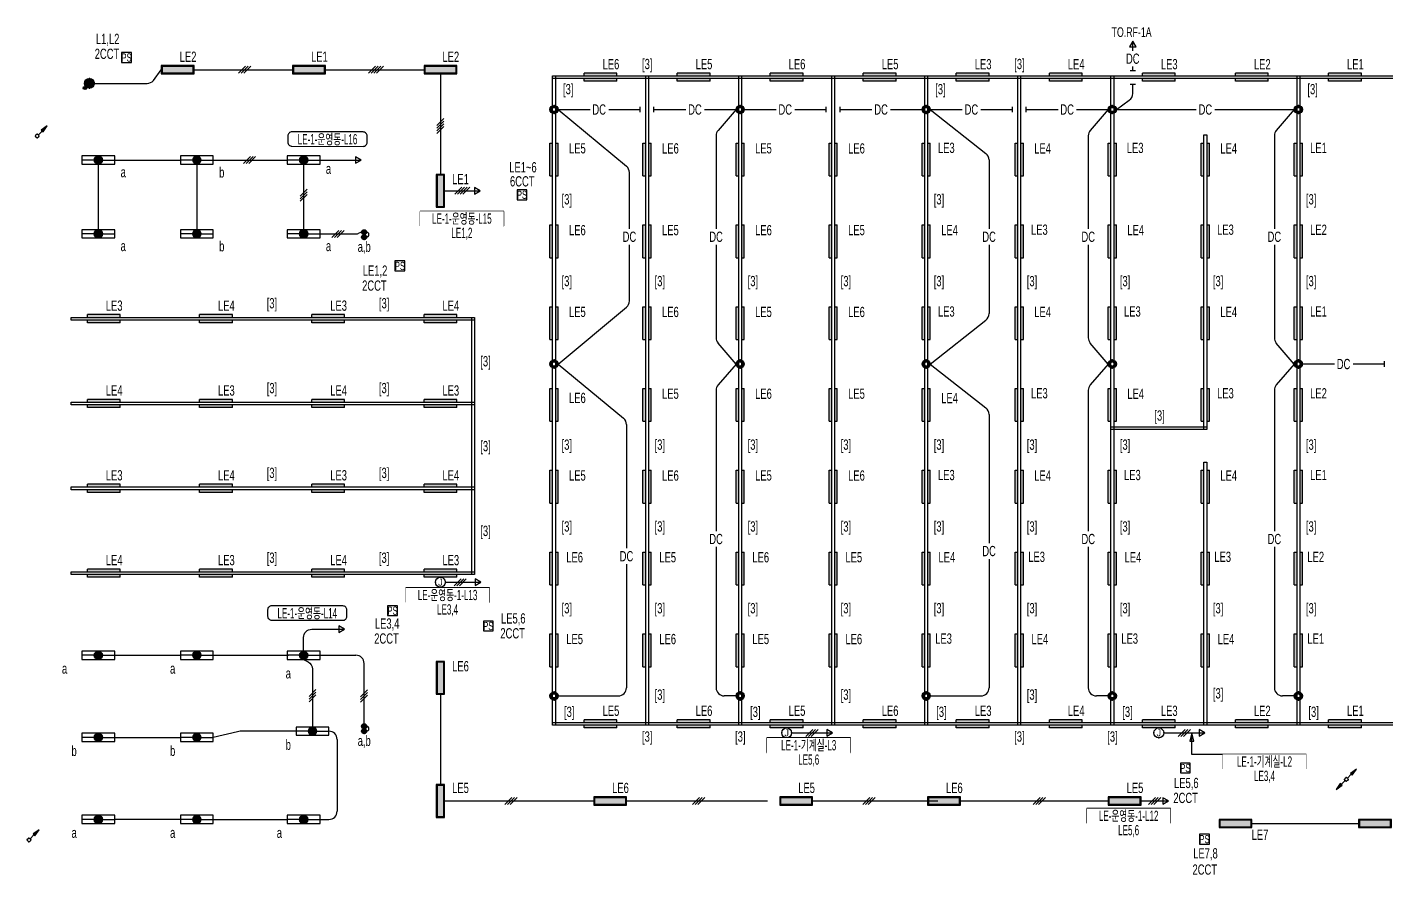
# Model space of a CAD drawing. Header units: millimetres. Extents: x 86947 to 500447, y -530175 to 1059536.
# Drawn here: x 91854 to 141499, y -280119 to -249140 of the extents above; entities that cross this region are included whole.
import ezdxf
from ezdxf.enums import TextEntityAlignment as Align

# ---------------------------------------------------------------- set-up
doc = ezdxf.new("R2010")
doc.units = ezdxf.units.MM
doc.header["$LTSCALE"] = 150
doc.set_wipeout_variables(frame=1)
for name, color, linetype in [('------01 Distribution Panel', 3, 'Continuous'), ('------03 Lighting Fixture', 3, 'Continuous'), ('------04 Lighting Switch', 2, 'Continuous'), ('------04 Number of Strands (가닥수)', 1, 'Continuous'), ('-----20 General Symbol', 3, 'Continuous'), ('-----21 Embeded Wire in Ceiling or Wall', 4, 'Continuous'), ('-----25 Emergency Lighting Embeded Wire in Ceiling or Wall', 1, 'Continuous'), ('-----28 Race Way', 1, 'Continuous'), ('-----29 Indicator', 1, 'Continuous')]:
    doc.layers.add(name, color=color, linetype=linetype)
doc.styles.add('ELEC', font='')
doc.styles.get('ELEC').set_extended_font_data('Dotum')

# ---------------------------------------------------------------- blocks, each defined once
blk = doc.blocks.new('*U15')
blk.add_lwpolyline([(150, 0), (-150, 0), (-150, -300), (150, -300)], close=True)
at = {"style": 'ELEC', "width": 0.6}
blk.add_text('PS', height=250, dxfattribs=at).set_placement((0, -150), align=Align.MIDDLE)
blk = doc.blocks.new('*U13')
h = blk.add_hatch(color=256)
edge = h.paths.add_edge_path()
edge.add_arc((-75, -75), 75, 0, 360)
h = blk.add_hatch(color=256)
edge = h.paths.add_edge_path()
edge.add_arc((75, -75), 75, 0, 360)
for centre in [(-75, -75), (75, -75)]:
    blk.add_circle(centre, 75)
blk.add_arc((0, 0), 75, 0, 180)
blk.add_point((150, -75))
blk = doc.blocks.new('D01')
at = {"linetype": 'Continuous'}
blk.add_circle((0, 0), 150, dxfattribs=at)
for p in [(-150, 0), (0, 150), (150, 0), (0, -150)]:
    blk.add_point(p)
blk = doc.blocks.new('E05')
blk.add_hatch(color=256).paths.add_polyline_path([(106, 106), (106, 106, 0.668179), (-150, 0, 1), (150, 0, 0.198912)])
h = blk.add_hatch(color=256)
edge = h.paths.add_edge_path()
edge.add_arc((141, 141), 50, 0, 360)
blk.add_circle((141, 141), 50)
blk.add_blockref('D01', (0, 0))
blk = doc.blocks.new('E17')
h = blk.add_hatch(color=256)
h.paths.add_polyline_path([(600, 100), (-600, 100), (-600, 0), (600, 0)])
h.paths.add_polyline_path([(600, -100), (-600, -100), (-600, -200), (600, -200)])
for p, q in [((-600, 100), (600, 100)), ((-600, 100), (-600, 0)), ((600, 100), (600, 0)), ((600, 100), (600, 0)), ((-600, -100), (-600, -200)), ((-600, -200), (600, -200)), ((600, -100), (600, -200))]:
    blk.add_line(p, q)
blk = doc.blocks.new('E16')
at = {"linetype": 'Continuous'}
h = blk.add_hatch(color=256, dxfattribs=at)
h.dxf.hatch_style = 1
h.paths.add_polyline_path([(570, -120), (570, 120), (-570, 120), (-570, -120)])
blk.add_lwpolyline([(600, 150), (-600, 150), (-600, -150), (600, -150)], close=True, dxfattribs=at)
at = {"color": 1, "linetype": 'Continuous'}
blk.add_lwpolyline([(570, 120), (-570, 120), (-570, -120), (570, -120)], close=True, dxfattribs=at)
blk = doc.blocks.new('D14')
at = {"linetype": 'Continuous'}
for p, q in [((-150, 0), (-600, 0)), ((150, 0), (600, 0))]:
    blk.add_line(p, q, dxfattribs=at)
blk.add_lwpolyline([(600, 150), (-600, 150), (-600, -150), (600, -150)], close=True, dxfattribs=at)
blk.add_circle((0, 0), 150, dxfattribs=at)
for p in [(-150, 0), (0, 150), (150, 0), (0, -150)]:
    blk.add_point(p)
blk = doc.blocks.new('E14')
blk.add_hatch(color=256).paths.add_polyline_path([(-150, 0, 1), (150, 0, 1)])
blk.add_blockref('D14', (0, 0))
blk = doc.blocks.new('O04')
blk.add_circle((0, 0), 150)
for p in [(-150, 0), (0, 150), (150, 0), (0, -150)]:
    blk.add_point(p)
at = {"style": 'ELEC'}
blk.add_text('J', height=214, dxfattribs=at).set_placement((0, 0), align=Align.MIDDLE)
blk = doc.blocks.new('O07')
blk.add_lwpolyline([(0, -100), (173, 0), (0, 100)], close=True)
blk = doc.blocks.new('*U47')
at = {"color": 0}
for p, q in [((-226, -106), (-14, 106)), ((-146, -106), (66, 106)), ((-66, -106), (146, 106)), ((14, -106), (226, 106))]:
    blk.add_line(p, q, dxfattribs=at)
blk = doc.blocks.new('*U44')
at = {"color": 0}
for p, q in [((-186, -106), (26, 106)), ((-106, -106), (106, 106)), ((-26, -106), (186, 106))]:
    blk.add_line(p, q, dxfattribs=at)
blk = doc.blocks.new('E01')
h = blk.add_hatch(color=256)
edge = h.paths.add_edge_path(flags=17)
edge.add_arc((0, 0), 75, 0, 360)
edge = h.paths.add_edge_path()
edge.add_arc((0, 0), 150, 0, 360)
blk.add_blockref('D01', (0, 0))
at = {"xscale": 0.5, "yscale": 0.5, "zscale": 0.5}
blk.add_blockref('D01', (0, 0), dxfattribs=at)
blk = doc.blocks.new('O01')
blk.add_hatch(color=256).paths.add_polyline_path([(-149, -218), (-218, -149), (-368, -368)])
blk.add_line((-46, -46), (-184, -184))
blk.add_lwpolyline([(-368, -368), (-149, -218), (-218, -149), (-368, -368)])
blk.add_circle((0, 0), 65)
for p in [(-65, 0), (-65, 0), (0, 65), (0, 65), (65, 0), (65, 0), (0, -65), (0, -65)]:
    blk.add_point(p)

msp = doc.modelspace()

# ---------------------------------------------------------------- linework, layer by layer
at = {"layer": '------01 Distribution Panel', "color": 1}
for points in [[(106210, -256398), (109265, -256398), (109265, -255873), (106210, -255873)], [(105688, -270156), (108743, -270156), (108743, -269631), (105688, -269631)], [(118884, -275643), (121938, -275643), (121938, -275118), (118884, -275118)], [(135540, -276242), (138594, -276242), (138594, -275717), (135540, -275717)], [(130575, -278224), (133630, -278224), (133630, -277699), (130575, -277699)]]:
    msp.add_lwpolyline(points, close=True, dxfattribs=at)
at = {"layer": '-----21 Embeded Wire in Ceiling or Wall'}
for p, q in [((104074, -256632), (103976, -256672)), ((102554, -256695), (103862, -256695)), ((102554, -272095), (103864, -272095)), ((104164, -274600), (104164, -272395)), ((103179, -275170), (103179, -277795)), ((98654, -278095), (101354, -278095)), ((102554, -278095), (102879, -278095))]:
    msp.add_line(p, q, dxfattribs=at)
for points in [[(94309, -251195), (96237, -251195, 0.222238), (96468, -251087), (96754, -250695)], [(101954, -271945), (101954, -271445, -0.414214), (102254, -271145), (103454, -271145)], [(101954, -272245), (102121, -272335, -0.275912), (102279, -272599), (102279, -274720)], [(101679, -274870), (99641, -274870, 0.091136), (99534, -274890), (98654, -275095)]]:
    msp.add_lwpolyline(points, format="xyb", dxfattribs=at)
for points in [[(97954, -250695), (101554, -250695)], [(102754, -250695), (106354, -250695)], [(106954, -250845), (106954, -254520)], [(94454, -256545), (94454, -254145)], [(95054, -253995), (97454, -253995)], [(98054, -254145), (98054, -256545)], [(98654, -253995), (101354, -253995)], [(101954, -254020), (101954, -256545)], [(102554, -253995), (104054, -253995)], [(107104, -255120), (108404, -255120)], [(107134, -269425), (108434, -269425)], [(98654, -272095), (101404, -272095)], [(106954, -273520), (106954, -276820)], [(119785, -274931), (121285, -274931)], [(133385, -274931), (134885, -274931)], [(107104, -277420), (112554, -277420)], [(113754, -277420), (118904, -277420)], [(120554, -277420), (125129, -277420)], [(125954, -277420), (131354, -277420)], [(132554, -277420), (133554, -277420)], [(136604, -278245), (140504, -278245)]]:
    msp.add_lwpolyline(points, dxfattribs=at)
at = {"layer": '-----21 Embeded Wire in Ceiling or Wall', "elevation": 0}
for points in [[(94704, -272095), (97454, -272095)], [(95054, -275095), (97454, -275095)], [(97454, -278095), (95054, -278095)]]:
    msp.add_lwpolyline(points, dxfattribs=at)
at = {"layer": '-----21 Embeded Wire in Ceiling or Wall'}
for centre, start, end in [((103862, -256395), 270, 292.3475), ((103864, -272395), 0, 90), ((102879, -275170), 0, 90), ((102879, -277795), 270, 0)]:
    msp.add_arc(centre, 300, start, end, dxfattribs=at)
at = {"layer": '-----25 Emergency Lighting Embeded Wire in Ceiling or Wall'}
for p, q in [((132252, -250000), (132252, -249655)), ((132252, -250719), (132252, -250582)), ((132152, -250719), (132352, -250719)), ((132152, -251219), (132352, -251219)), ((132252, -251569), (132252, -251219)), ((111255, -252149), (113752, -254224)), ((111255, -252149), (112421, -252149)), ((113102, -252149), (114255, -252149)), ((114255, -252249), (114255, -252049)), ((114755, -252249), (114755, -252049)), ((114755, -252149), (115921, -252149)), ((116602, -252149), (117755, -252149)), ((117755, -252149), (117098, -252914)), ((118055, -252149), (119221, -252149)), ((119902, -252149), (121055, -252149)), ((121055, -252249), (121055, -252049)), ((121555, -252249), (121555, -252049)), ((121555, -252149), (122721, -252149)), ((123402, -252149), (124555, -252149)), ((124855, -252149), (126021, -252149)), ((124855, -252149), (126888, -253755)), ((126702, -252149), (127855, -252149)), ((127855, -252249), (127855, -252049)), ((128355, -252249), (128355, -252049)), ((128355, -252149), (129521, -252149)), ((130202, -252149), (131355, -252149)), ((131355, -252149), (130698, -252914)), ((131655, -252149), (132126, -251813)), ((131655, -252149), (134571, -252149)), ((135252, -252149), (138155, -252149)), ((138155, -252149), (137498, -252914)), ((117026, -253110), (117026, -256509)), ((130626, -253110), (130626, -256509)), ((137426, -253110), (137426, -256509)), ((127002, -253990), (127002, -256509)), ((113860, -256509), (113860, -254455)), ((113860, -259145), (113860, -257091)), ((117026, -257091), (117026, -260490)), ((127002, -257091), (127002, -259609)), ((130626, -257091), (130626, -260490)), ((137426, -257091), (137426, -260490)), ((111255, -261451), (113752, -259376)), ((124855, -261451), (126888, -259845)), ((117755, -261451), (117098, -260685)), ((131355, -261451), (130698, -260685)), ((138155, -261451), (137498, -260685)), ((111255, -261451), (113643, -263435)), ((117755, -261451), (117098, -262216)), ((124855, -261451), (126888, -263056)), ((131355, -261451), (130698, -262216)), ((138155, -261451), (137498, -262216)), ((139621, -261451), (138455, -261451)), ((141455, -261451), (140302, -261451)), ((141455, -261551), (141455, -261351)), ((117026, -262411), (117026, -267555)), ((130626, -262411), (130626, -267555)), ((137426, -262411), (137426, -267555)), ((127002, -263292), (127002, -267996)), ((113752, -263666), (113752, -268183)), ((117026, -268137), (117026, -273281)), ((127002, -268577), (127002, -273281)), ((130626, -268137), (130626, -273281)), ((137426, -268137), (137426, -273281)), ((113752, -268765), (113752, -273281)), ((111255, -273581), (113452, -273581)), ((117755, -273581), (117326, -273581)), ((124855, -273581), (126702, -273581)), ((131355, -273581), (130926, -273581)), ((138155, -273581), (137726, -273581))]:
    msp.add_line(p, q, dxfattribs=at)
for centre, start, end in [((131952, -251569), 305.4863, 0), ((117326, -253110), 139.3788, 180), ((130926, -253110), 139.3788, 180), ((137726, -253110), 139.3788, 180), ((126702, -253990), 0, 51.6945), ((113560, -254455), 0, 50.2741), ((113560, -259145), 309.7259, 0), ((126702, -259609), 308.3055, 0), ((117326, -260490), 180, 220.6212), ((130926, -260490), 180, 220.6212), ((137726, -260490), 180, 220.6212), ((117326, -262411), 139.3788, 180), ((130926, -262411), 139.3788, 180), ((137726, -262411), 139.3788, 180), ((126702, -263292), 0, 51.6945), ((113452, -263666), 0, 50.2741), ((113452, -273281), 270, 0), ((117326, -273281), 180, 270), ((126702, -273281), 270, 0), ((130926, -273281), 180, 270), ((137726, -273281), 180, 270)]:
    msp.add_arc(centre, 300, start, end, dxfattribs=at)
at = {"layer": '-----28 Race Way', "elevation": 0}
for points in [[(111155, -250919), (111155, -274651), (111055, -274651), (111055, -250919)], [(111055, -250919), (151105, -250919), (151105, -251019), (111055, -251019)], [(114555, -250919), (114555, -274651), (114455, -274651), (114455, -250919)], [(117955, -250919), (117955, -274651), (117855, -274651), (117855, -250919)], [(121355, -250919), (121355, -274651), (121255, -274651), (121255, -250919)], [(124755, -250919), (124755, -274651), (124655, -274651), (124655, -250919)], [(128155, -250919), (128155, -274651), (128055, -274651), (128055, -250919)], [(131555, -250919), (131555, -274651), (131455, -274651), (131455, -250919)], [(138355, -250919), (138355, -274651), (138255, -274651), (138255, -250919)], [(134955, -253078), (134955, -263845), (134855, -263845), (134855, -253078)], [(93460, -259745), (108197, -259745), (108197, -259845), (93460, -259845)], [(108197, -259745), (108197, -269145), (108097, -269145), (108097, -259745)], [(93460, -262845), (108197, -262845), (108197, -262945), (93460, -262945)], [(131455, -263745), (134955, -263745), (134955, -263845), (131455, -263845)], [(134955, -265034), (134955, -274651), (134855, -274651), (134855, -265034)], [(93460, -265945), (108197, -265945), (108197, -266045), (93460, -266045)], [(93460, -269045), (108197, -269045), (108197, -269145), (93460, -269145)], [(111055, -274551), (148555, -274551), (148555, -274651), (111055, -274651)]]:
    msp.add_lwpolyline(points, close=True, dxfattribs=at)
at = {"layer": '-----29 Indicator', "color": 1}
for p, q in [((134412, -274931), (134337, -275231)), ((134487, -275231), (134412, -274931)), ((134337, -275231), (134487, -275231))]:
    msp.add_line(p, q, dxfattribs=at)
at = {"layer": '-----29 Indicator'}
for p, q in [((134412, -275717), (134412, -274931)), ((135540, -275717), (134412, -275717))]:
    msp.add_line(p, q, dxfattribs=at)
at = {"color": 1, "linetype": 'Continuous'}
for points in [[(101378, -253341, 0.414214), (101528, -253491), (104128, -253496, 0.414214), (104278, -253346), (104278, -253121, 0.414214), (104128, -252971), (101528, -252966, 0.414214), (101378, -253116)], [(100639, -270663, 0.414214), (100789, -270813), (103389, -270818, 0.414214), (103539, -270668), (103539, -270443, 0.414214), (103389, -270293), (100789, -270288, 0.414214), (100639, -270438)]]:
    msp.add_lwpolyline(points, format="xyb", close=True, dxfattribs=at)

# ---------------------------------------------------------------- block references
at = {"layer": '------03 Lighting Fixture'}
for name, p in [('E16', (97354, -250695)), ('E16', (102154, -250695)), ('E16', (106954, -250695)), ('E01', (111105, -252149)), ('E01', (117905, -252149)), ('E01', (124705, -252149)), ('E01', (131505, -252149)), ('E01', (138305, -252149)), ('E14', (94454, -253995)), ('E14', (98054, -253995)), ('E14', (101954, -253995)), ('E14', (94454, -256695)), ('E14', (98054, -256695)), ('E14', (101954, -256695)), ('E01', (111105, -261451)), ('E01', (117905, -261451)), ('E01', (124705, -261451)), ('E01', (131505, -261451)), ('E01', (138305, -261451)), ('E14', (94454, -272095)), ('E14', (98054, -272095)), ('E14', (101954, -272095)), ('E01', (111105, -273581)), ('E01', (117905, -273581)), ('E01', (124705, -273581)), ('E01', (131505, -273581)), ('E01', (138305, -273581)), ('E14', (94454, -275095)), ('E14', (98054, -275095)), ('E14', (102279, -274870)), ('E14', (102279, -274870)), ('E16', (113154, -277420)), ('E16', (119954, -277420)), ('E16', (125354, -277420)), ('E16', (131954, -277420)), ('E14', (94454, -278095)), ('E14', (98054, -278095)), ('E14', (101954, -278095)), ('E16', (136004, -278245)), ('E16', (141104, -278245))]:
    msp.add_blockref(name, p, dxfattribs=at)
at = {"layer": '------03 Lighting Fixture', "xscale": 1.2, "yscale": 1.2, "zscale": 1.2, "rotation": 180}
msp.add_blockref('E05', (94129, -251195), dxfattribs=at)
at = {"layer": '------03 Lighting Fixture', "color": 3}
for p, rotation in [((112805, -251019), 180), ((116205, -251019), 180), ((119605, -251019), 180), ((123005, -251019), 180), ((126405, -251019), 180), ((129805, -251019), 180), ((133205, -251019), 180), ((136605, -251019), 180), ((140005, -251019), 180), ((111055, -253978), 89.99999999999999), ((114455, -253978), 89.99999999999999), ((117855, -253978), 89.99999999999999), ((121255, -253978), 89.99999999999999), ((124655, -253978), 89.99999999999999), ((128055, -253978), 89.99999999999999), ((131455, -253978), 89.99999999999999), ((134855, -253978), 89.99999999999999), ((138255, -253978), 89.99999999999999), ((111055, -256967), 89.99999999999999), ((114455, -256967), 89.99999999999999), ((117855, -256967), 89.99999999999999), ((121255, -256967), 89.99999999999999), ((124655, -256967), 89.99999999999999), ((128055, -256967), 89.99999999999999), ((131455, -256967), 89.99999999999999), ((134855, -256967), 89.99999999999999), ((138255, -256967), 89.99999999999999), ((94654, -259845), 180), ((98754, -259845), 180), ((102854, -259845), 180), ((106954, -259845), 180), ((111055, -259956), 89.99999999999999), ((114455, -259956), 89.99999999999999), ((117855, -259956), 89.99999999999999), ((121255, -259956), 89.99999999999999), ((124655, -259956), 89.99999999999999), ((128055, -259956), 89.99999999999999), ((131455, -259956), 89.99999999999999), ((134855, -259956), 89.99999999999999), ((138255, -259956), 89.99999999999999), ((111055, -262945), 89.99999999999999), ((114455, -262945), 89.99999999999999), ((117855, -262945), 89.99999999999999), ((121255, -262945), 89.99999999999999), ((124655, -262945), 89.99999999999999), ((128055, -262945), 89.99999999999999), ((131455, -262945), 89.99999999999999), ((134855, -262945), 89.99999999999999), ((138255, -262945), 89.99999999999999), ((94654, -262945), 180), ((98754, -262945), 180), ((102854, -262945), 180), ((106954, -262945), 180), ((111055, -265934), 89.99999999999999), ((114455, -265934), 89.99999999999999), ((117855, -265934), 89.99999999999999), ((121255, -265934), 89.99999999999999), ((124655, -265934), 89.99999999999999), ((128055, -265934), 89.99999999999999), ((131455, -265934), 89.99999999999999), ((134855, -265934), 89.99999999999999), ((138255, -265934), 89.99999999999999), ((94654, -266045), 180), ((98754, -266045), 180), ((102854, -266045), 180), ((106954, -266045), 180), ((111055, -268923), 89.99999999999999), ((114455, -268923), 89.99999999999999), ((117855, -268923), 89.99999999999999), ((121255, -268923), 89.99999999999999), ((124655, -268923), 89.99999999999999), ((128055, -268923), 89.99999999999999), ((131455, -268923), 89.99999999999999), ((134855, -268923), 89.99999999999999), ((138255, -268923), 89.99999999999999), ((94654, -269145), 180), ((98754, -269145), 180), ((102854, -269145), 180), ((106954, -269145), 180), ((111055, -271912), 89.99999999999999), ((114455, -271912), 89.99999999999999), ((117855, -271912), 89.99999999999999), ((121255, -271912), 89.99999999999999), ((124655, -271912), 89.99999999999999), ((128055, -271912), 89.99999999999999), ((131455, -271912), 89.99999999999999), ((134855, -271912), 89.99999999999999), ((138255, -271912), 89.99999999999999), ((112805, -274651), 180), ((116205, -274651), 180), ((119605, -274651), 180), ((123005, -274651), 180), ((126405, -274651), 180), ((129805, -274651), 180), ((133205, -274651), 180), ((136605, -274651), 180), ((140005, -274651), 180)]:
    msp.add_blockref('E17', p, dxfattribs=dict(at, rotation=rotation))
at = {"layer": '------03 Lighting Fixture', "rotation": 270}
for p in [(106954, -255120), (106954, -272920), (106954, -277420)]:
    msp.add_blockref('E16', p, dxfattribs=at)
at = {"layer": '------04 Lighting Switch', "xscale": 1.2, "yscale": 1.2, "zscale": 1.2}
for p in [(95484, -250070), (109934, -255085), (105474, -257685), (105204, -270285), (108704, -270845), (134174, -276035), (134874, -278635)]:
    msp.add_blockref('*U15', p, dxfattribs=at)
at = {"layer": '------04 Lighting Switch', "xscale": 1.2, "yscale": 1.2, "zscale": 1.2, "rotation": 270}
for p in [(104254, -256722), (104254, -274780)]:
    msp.add_blockref('*U13', p, dxfattribs=at)
at = {"layer": '------04 Number of Strands (가닥수)', "xscale": 1.2, "yscale": 1.2, "zscale": 1.2}
for name, p in [('*U44', (99802, -250695)), ('*U47', (104602, -250695)), ('*U44', (99979, -253995)), ('*U47', (107754, -255120)), ('*U44', (103208, -256695)), ('*U44', (120535, -274931)), ('*U44', (134135, -274931)), ('*U44', (109535, -277420)), ('*U44', (116391, -277420)), ('*U44', (122616, -277420)), ('*U44', (128841, -277420))]:
    msp.add_blockref(name, p, dxfattribs=at)
at = {"layer": '------04 Number of Strands (가닥수)', "xscale": -1.2, "yscale": 1.2, "zscale": 1.2, "rotation": 90}
for name, p in [('*U47', (106954, -252755)), ('*U44', (101954, -255282)), ('*U44', (102279, -273570)), ('*U44', (104164, -273585))]:
    msp.add_blockref(name, p, dxfattribs=at)
at = {"layer": '-----20 General Symbol', "rotation": 180}
for p in [(92219, -253120), (140055, -276630), (91919, -278845)]:
    msp.add_blockref('O01', p, dxfattribs=at)
at = {"layer": '-----20 General Symbol', "xscale": 1.2, "yscale": 1.2, "zscale": 1.2}
for p in [(106954, -269425), (119605, -274931), (133205, -274931)]:
    msp.add_blockref('O04', p, dxfattribs=at)
at = {"layer": '-----20 General Symbol'}
msp.add_blockref('O01', (140055, -276630), dxfattribs=at)
at = {"layer": '-----21 Embeded Wire in Ceiling or Wall', "xscale": 1.199999999953434, "yscale": 1.199999999953434, "zscale": 1.199999999953434}
for p in [(103846, -253995), (108196, -255120), (108226, -269425), (103246, -271145), (121077, -274931), (134677, -274931), (133346, -277420)]:
    msp.add_blockref('O07', p, dxfattribs=at)
at = {"layer": '-----25 Emergency Lighting Embeded Wire in Ceiling or Wall', "xscale": 1.199999999953434, "yscale": 1.199999999953434, "zscale": 1.199999999953434, "rotation": 89.99999999999999}
msp.add_blockref('O07', (132252, -249862), dxfattribs=at)

# ---------------------------------------------------------------- texts
at = {"layer": '------04 Lighting Switch', "style": 'ELEC', "width": 0.7}
for s, p in [('L1,L2', (94794, -249601)), ('2CCT', (94770, -250114)), ('LE2', (97733, -250218)), ('LE1', (102533, -250218)), ('LE2', (107333, -250218)), ('LE6', (113185, -250493)), ('LE5', (116585, -250493)), ('LE6', (119985, -250493)), ('LE5', (123385, -250493)), ('LE3', (126785, -250493)), ('LE4', (130185, -250493)), ('LE3', (133585, -250493)), ('LE2', (136985, -250493)), ('LE1', (140385, -250493)), ('LE5', (111958, -253570)), ('LE6', (115358, -253570)), ('LE5', (118758, -253570)), ('LE6', (122158, -253570)), ('LE3', (125439, -253552)), ('LE4', (128958, -253570)), ('LE3', (132339, -253552)), ('LE4', (135758, -253570)), ('LE1', (139039, -253552)), ('LE1~6', (109969, -254261)), ('a', (95364, -254440)), ('b', (98964, -254440)), ('a', (102864, -254315)), ('LE1', (107688, -254694)), ('6CCT', (109944, -254774)), ('LE6', (111958, -256559)), ('LE5', (115358, -256559)), ('LE6', (118758, -256559)), ('LE5', (122158, -256559)), ('LE4', (125558, -256559)), ('LE3', (128839, -256541)), ('LE4', (132358, -256559)), ('LE3', (135639, -256541)), ('LE2', (139039, -256541)), ('a', (95364, -257140)), ('b', (98964, -257140)), ('a', (102864, -257140)), ('a,b', (104170, -257189)), ('LE1,2', (104566, -258070)), ('2CCT', (104541, -258584)), ('LE3', (95033, -259318)), ('LE4', (99133, -259318)), ('LE3', (103233, -259318)), ('LE4', (107333, -259318)), ('LE5', (111958, -259548)), ('LE6', (115358, -259548)), ('LE5', (118758, -259548)), ('LE6', (122158, -259548)), ('LE3', (125439, -259530)), ('LE4', (128958, -259548)), ('LE3', (132239, -259530)), ('LE4', (135758, -259548)), ('LE1', (139039, -259530)), ('LE4', (95033, -262418)), ('LE3', (99133, -262418)), ('LE4', (103233, -262418)), ('LE3', (107333, -262418)), ('LE6', (111958, -262691)), ('LE5', (115358, -262537)), ('LE6', (118758, -262537)), ('LE5', (122158, -262537)), ('LE4', (125558, -262695)), ('LE3', (128839, -262519)), ('LE4', (132358, -262537)), ('LE3', (135639, -262519)), ('LE2', (139039, -262519)), ('LE3', (95033, -265518)), ('LE4', (99133, -265518)), ('LE3', (103233, -265518)), ('LE4', (107333, -265518)), ('LE5', (111958, -265526)), ('LE6', (115358, -265526)), ('LE5', (118758, -265526)), ('LE6', (122158, -265526)), ('LE3', (125439, -265508)), ('LE4', (128958, -265526)), ('LE3', (132239, -265508)), ('LE4', (135758, -265526)), ('LE1', (139039, -265508)), ('LE4', (95033, -268618)), ('LE3', (99133, -268618)), ('LE4', (103233, -268618)), ('LE3', (107333, -268618)), ('LE6', (111858, -268514)), ('LE5', (115258, -268514)), ('LE6', (118658, -268514)), ('LE5', (122058, -268514)), ('LE4', (125458, -268514)), ('LE3', (128739, -268497)), ('LE4', (132258, -268514)), ('LE3', (135539, -268497)), ('LE2', (138939, -268497)), ('LE5,6', (109616, -270779)), ('2CCT', (104983, -271482)), ('2CCT', (109592, -271292)), ('LE5', (111858, -271503)), ('LE6', (115258, -271503)), ('LE5', (118658, -271503)), ('LE6', (122058, -271503)), ('LE3', (125339, -271486)), ('LE4', (128858, -271503)), ('LE3', (132139, -271486)), ('LE4', (135658, -271503)), ('LE1', (138939, -271486)), ('a', (93220, -272582)), ('a', (97170, -272582)), ('LE6', (107688, -272494)), ('a', (101395, -272757)), ('LE5', (113185, -274124)), ('LE6', (116585, -274124)), ('LE5', (119985, -274124)), ('LE6', (123385, -274124)), ('LE3', (126785, -274124)), ('LE4', (130185, -274124)), ('LE3', (133585, -274124)), ('LE2', (136985, -274124)), ('LE1', (140385, -274124)), ('a,b', (104170, -275246)), ('b', (93570, -275582)), ('b', (97170, -275582)), ('b', (101395, -275357)), ('LE5', (107688, -276944)), ('LE6', (113533, -276943)), ('LE5', (120333, -276943)), ('LE6', (125733, -276943)), ('LE5', (132333, -276943)), ('LE5,6', (134209, -276795)), ('a', (93570, -278582)), ('a', (97170, -278582)), ('a', (101070, -278582)), ('LE7', (136900, -278657)), ('LE7,8', (134909, -279366)), ('2CCT', (134884, -279926))]:
    msp.add_text(s, height=375, dxfattribs=at).set_placement(p, align=Align.MIDDLE)
at = {"layer": '-----25 Emergency Lighting Embeded Wire in Ceiling or Wall', "style": 'ELEC', "width": 0.7}
msp.add_text('TO.RF-1A', height=350, dxfattribs=at).set_placement((132210, -249321), align=Align.MIDDLE_CENTER)
for p in [(132252, -250291), (112755, -252149), (116255, -252149), (119555, -252149), (123055, -252149), (126355, -252149), (129855, -252149), (134905, -252149), (113860, -256800), (117026, -256800), (127002, -256800), (130626, -256800), (137426, -256800), (139955, -261451), (117026, -267846), (130626, -267846), (137426, -267846), (113752, -268474), (127002, -268286)]:
    msp.add_text('DC', height=375, dxfattribs=at).set_placement(p, align=Align.MIDDLE)
at = {"layer": '-----28 Race Way', "style": 'ELEC', "width": 0.7}
for p in [(114511, -250533), (128111, -250533), (111624, -251451), (125224, -251451), (138824, -251451), (111571, -255478), (125171, -255478), (138771, -255478), (111571, -258467), (114971, -258467), (118371, -258467), (121771, -258467), (125171, -258467), (128571, -258467), (131971, -258467), (135371, -258467), (138771, -258467), (100797, -259277), (104897, -259277), (108602, -261398), (100797, -262377), (104897, -262377), (133232, -263381), (108602, -264498), (111571, -264445), (114971, -264445), (118371, -264445), (121771, -264445), (125171, -264445), (128571, -264445), (131971, -264445), (138771, -264445), (100797, -265477), (104897, -265477), (108602, -267598), (111571, -267434), (114971, -267434), (118371, -267434), (121771, -267434), (125171, -267434), (128571, -267434), (131971, -267434), (138771, -267434), (100797, -268577), (104897, -268577), (111571, -270423), (114971, -270423), (118371, -270423), (121771, -270423), (125171, -270423), (128571, -270423), (131971, -270423), (135371, -270423), (138771, -270423), (114971, -273581), (121771, -273581), (128571, -273581), (135371, -273534), (111661, -274208), (118461, -274208), (125261, -274208), (132061, -274208), (138861, -274208), (114511, -275112), (117911, -275112), (128111, -275112), (131511, -275112)]:
    msp.add_text('[3]', height=375, dxfattribs=at).set_placement(p, align=Align.MIDDLE)
at = {"linetype": 'Continuous', "style": 'ELEC', "width": 0.6}
for s, p in [('LE-1-운영동-L16', (102828, -253231)), ('LE-1-운영동-L14', (102089, -270553))]:
    msp.add_text(s, height=375, dxfattribs=at).set_placement(p, align=Align.MIDDLE)

# ---------------------------------------------------------------- next in the draw order: wipeouts: each hides what was drawn before it
at = {"color": 1}
for points in [[(106210, -256398), (109265, -256398), (109265, -255873), (106210, -255873)], [(105688, -270156), (108743, -270156), (108743, -269631), (105688, -269631)], [(118884, -275643), (121938, -275643), (121938, -275118), (118884, -275118)], [(135540, -276242), (138594, -276242), (138594, -275717), (135540, -275717)], [(130575, -278224), (133630, -278224), (133630, -277699), (130575, -277699)]]:
    msp.add_wipeout(points, dxfattribs=at)

# ---------------------------------------------------------------- next in the draw order: block references
at = {"layer": '------04 Number of Strands (가닥수)', "xscale": 1.2, "yscale": 1.2, "zscale": 1.2}
for p in [(107677, -269425), (133054, -277420)]:
    msp.add_blockref('*U44', p, dxfattribs=at)

# ---------------------------------------------------------------- next in the draw order: texts
at = {"layer": '------04 Lighting Switch', "style": 'ELEC', "width": 0.7}
msp.add_text('2CCT', height=375, dxfattribs=at).set_placement((134184, -277308), align=Align.MIDDLE)

# ---------------------------------------------------------------- next in the draw order: wipeouts: each hides what was drawn before it
at = {"color": 1}
for points in [[(106210, -256923), (109265, -256923), (109265, -256398), (106210, -256398)], [(105688, -270681), (108743, -270681), (108743, -270156), (105688, -270156)], [(118884, -276168), (121938, -276168), (121938, -275643), (118884, -275643)], [(135540, -276767), (138594, -276767), (138594, -276242), (135540, -276242)], [(130575, -278749), (133630, -278749), (133630, -278224), (130575, -278224)]]:
    msp.add_wipeout(points, dxfattribs=at)

# ---------------------------------------------------------------- next in the draw order: texts
at = {"layer": '------04 Lighting Switch', "style": 'ELEC', "width": 0.7}
msp.add_text('LE3,4', height=375, dxfattribs=at).set_placement((105008, -270969), align=Align.MIDDLE)
at = {"style": 'ELEC', "width": 0.6}
for s, p in [('LE-1-운영동-L15', (107738, -256135)), ('LE1,2', (107738, -256660)), ('LE-운영동-1-L13', (107215, -269893)), ('LE3,4', (107215, -270418)), ('LE-1-기계실-L3', (120411, -275381)), ('LE5,6', (120411, -275906)), ('LE-1-기계실-L2', (137067, -275979)), ('LE3,4', (137067, -276504)), ('LE-운영동-1-L12', (132102, -277962)), ('LE5,6', (132102, -278487))]:
    msp.add_text(s, height=375, dxfattribs=at).set_placement(p, align=Align.MIDDLE_CENTER)

doc.saveas('drawing.dxf')
